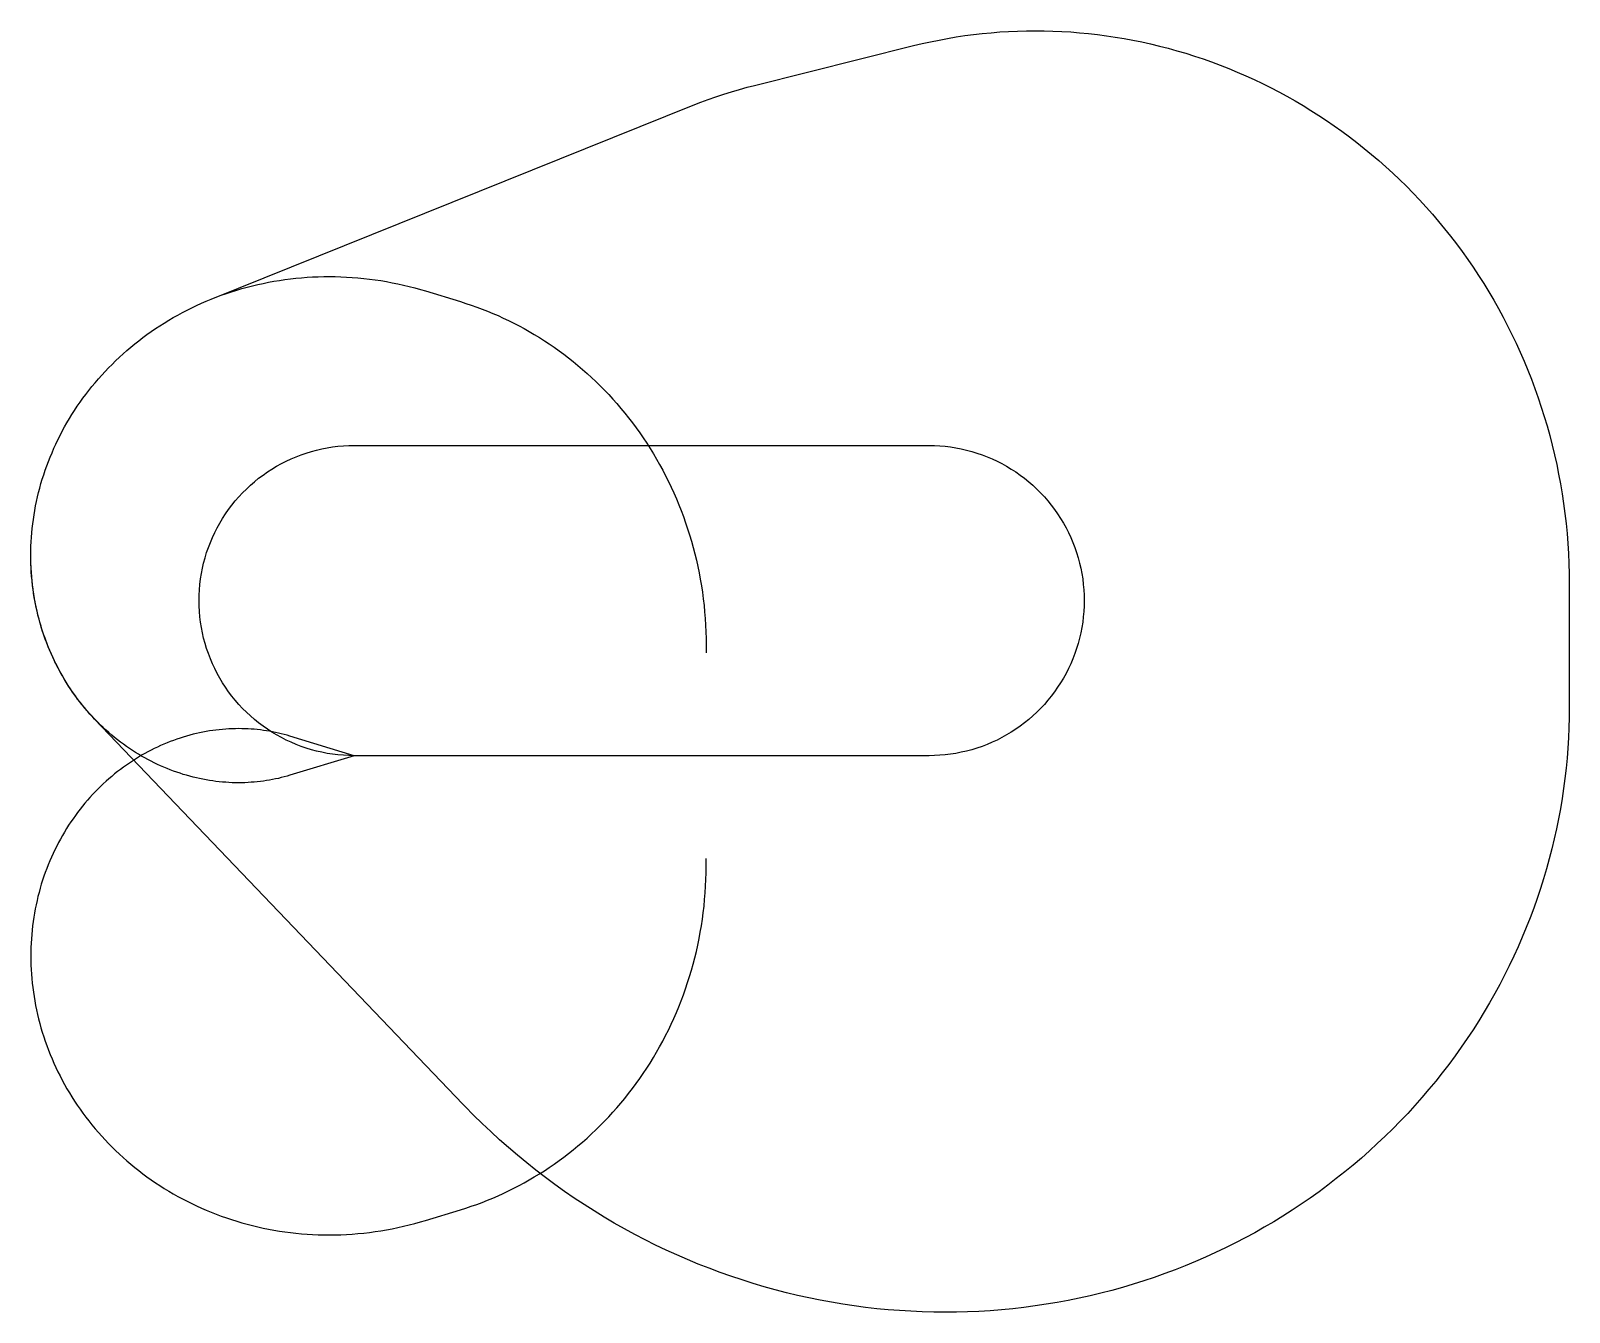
# Model space of a CAD drawing. Header units: metres. Extents: x -5626 to 21135, y -9682 to 12612.
import ezdxf

# ---------------------------------------------------------------- set-up
doc = ezdxf.new("R2010")
doc.units = ezdxf.units.M

msp = doc.modelspace()

# ---------------------------------------------------------------- linework, layer by layer
at = {"layer": 'NorminalTrack', "color": 1}
msp.add_lwpolyline([(0, 0), (0, 0), (-94, 2), (-188, 7), (-282, 15), (-376, 26), (-469, 41), (-561, 59), (-653, 80), (-744, 105), (-834, 132), (-923, 163), (-1011, 197), (-1098, 233), (-1183, 273), (-1267, 316), (-1349, 362), (-1430, 410), (-1509, 461), (-1586, 515), (-1662, 572), (-1735, 631), (-1806, 693), (-1875, 757), (-1941, 824), (-2006, 893), (-2068, 964), (-2127, 1037), (-2184, 1113), (-2238, 1190), (-2289, 1269), (-2337, 1349), (-2383, 1432), (-2426, 1516), (-2466, 1601), (-2502, 1688), (-2536, 1776), (-2567, 1865), (-2594, 1955), (-2619, 2046), (-2640, 2138), (-2658, 2230), (-2673, 2323), (-2684, 2417), (-2692, 2511), (-2697, 2605), (-2699, 2699), (-2697, 2793), (-2692, 2887), (-2684, 2981), (-2673, 3075), (-2658, 3168), (-2640, 3260), (-2619, 3352), (-2594, 3443), (-2567, 3533), (-2536, 3622), (-2502, 3710), (-2466, 3797), (-2426, 3882), (-2383, 3966), (-2337, 4048), (-2289, 4129), (-2238, 4208), (-2184, 4285), (-2127, 4361), (-2068, 4434), (-2006, 4505), (-1941, 4574), (-1875, 4640), (-1806, 4705), (-1735, 4767), (-1662, 4826), (-1586, 4882), (-1509, 4937), (-1430, 4988), (-1349, 5036), (-1267, 5082), (-1183, 5125), (-1098, 5165), (-1011, 5201), (-923, 5235), (-834, 5266), (-744, 5293), (-653, 5318), (-561, 5339), (-469, 5357), (-376, 5372), (-282, 5383), (-188, 5391), (-94, 5396), (0, 5398), (0, 5398), (9999, 5398), (9999, 5398), (10093, 5396), (10187, 5391), (10281, 5383), (10374, 5372), (10467, 5357), (10560, 5339), (10652, 5318), (10743, 5293), (10833, 5266), (10922, 5235), (11010, 5201), (11097, 5165), (11182, 5125), (11266, 5082), (11348, 5036), (11429, 4988), (11508, 4937), (11585, 4882), (11660, 4826), (11734, 4767), (11805, 4705), (11874, 4640), (11940, 4574), (12005, 4505), (12066, 4434), (12126, 4361), (12182, 4285), (12236, 4208), (12288, 4129), (12336, 4048), (12382, 3966), (12425, 3882), (12464, 3797), (12501, 3710), (12535, 3622), (12566, 3533), (12593, 3443), (12618, 3352), (12639, 3260), (12657, 3168), (12672, 3075), (12683, 2981), (12691, 2887), (12696, 2793), (12698, 2699), (12696, 2605), (12691, 2511), (12683, 2417), (12672, 2323), (12657, 2230), (12639, 2138), (12618, 2046), (12593, 1955), (12566, 1865), (12535, 1776), (12501, 1688), (12464, 1601), (12425, 1516), (12382, 1432), (12336, 1349), (12288, 1269), (12236, 1190), (12182, 1113), (12126, 1037), (12066, 964), (12005, 893), (11940, 824), (11874, 757), (11805, 693), (11734, 631), (11660, 572), (11585, 515), (11508, 461), (11429, 410), (11348, 362), (11266, 316), (11182, 273), (11097, 233), (11010, 197), (10922, 163), (10833, 132), (10743, 105), (10652, 80), (10560, 59), (10467, 41), (10374, 26), (10281, 15), (10187, 7), (10093, 2), (9999, 0), (0, 0)], dxfattribs=at)
at = {"layer": 'WindSpiral', "color": 5}
for points in [[(0, 0), (-1119, -340), (-1168, -355), (-1218, -369), (-1268, -381), (-1319, -394), (-1370, -405), (-1421, -415), (-1473, -425), (-1526, -433), (-1578, -441), (-1631, -448), (-1685, -454), (-1739, -459), (-1793, -463), (-1847, -467), (-1902, -469), (-1957, -470), (-2012, -471), (-2067, -470), (-2123, -469), (-2179, -466), (-2235, -463), (-2291, -458), (-2348, -453), (-2404, -446), (-2461, -439), (-2518, -430), (-2574, -420), (-2631, -410), (-2688, -398), (-2745, -385), (-2802, -372), (-2859, -357), (-2916, -341), (-2973, -324), (-3029, -306), (-3086, -287), (-3143, -267), (-3199, -246), (-3255, -224), (-3311, -200), (-3367, -176), (-3423, -150), (-3478, -124), (-3533, -96), (-3588, -68), (-3643, -38), (-3697, -7), (-3751, 25), (-3805, 58), (-3858, 92), (-3911, 127), (-3963, 163), (-4015, 200), (-4066, 238), (-4117, 277), (-4168, 318), (-4218, 359), (-4267, 401), (-4316, 445), (-4364, 489), (-4412, 534), (-4459, 581), (-4505, 628), (-4551, 676), (-4596, 725), (-4640, 776), (-4684, 827), (-4727, 879), (-4769, 932), (-4810, 986), (-4850, 1041), (-4890, 1096), (-4929, 1153), (-4967, 1210), (-5004, 1269), (-5040, 1328), (-5075, 1388), (-5109, 1449), (-5143, 1510), (-5175, 1573), (-5206, 1636), (-5237, 1700), (-5266, 1764), (-5295, 1830), (-5322, 1896), (-5348, 1963), (-5373, 2030), (-5397, 2098), (-5420, 2167), (-5442, 2236), (-5462, 2306), (-5482, 2377), (-5500, 2448), (-5517, 2520), (-5533, 2592), (-5548, 2664), (-5561, 2738), (-5573, 2811), (-5584, 2885), (-5594, 2960), (-5603, 3034), (-5610, 3110), (-5615, 3185), (-5620, 3261), (-5623, 3337), (-5625, 3414), (-5626, 3491), (-5625, 3568), (-5623, 3645), (-5619, 3722), (-5614, 3800), (-5608, 3877), (-5601, 3955), (-5592, 4033), (-5581, 4111), (-5569, 4189), (-5556, 4267), (-5542, 4345), (-5526, 4423), (-5508, 4501), (-5490, 4579), (-5469, 4657), (-5448, 4735), (-5425, 4812), (-5400, 4889), (-5374, 4966), (-5347, 5043), (-5318, 5120), (-5288, 5196), (-5256, 5272), (-5223, 5348), (-5189, 5423), (-5153, 5498), (-5116, 5572), (-5077, 5646), (-5037, 5720), (-4996, 5793), (-4953, 5865), (-4909, 5937), (-4863, 6008), (-4816, 6079), (-4768, 6149), (-4718, 6218), (-4667, 6287), (-4615, 6355), (-4561, 6423), (-4506, 6489), (-4450, 6555), (-4392, 6620), (-4333, 6684), (-4273, 6747), (-4212, 6809), (-4149, 6871), (-4085, 6931), (-4020, 6991), (-3954, 7049), (-3886, 7107), (-3817, 7163), (-3748, 7219), (-3676, 7273), (-3604, 7326), (-3531, 7379), (-3457, 7430), (-3381, 7479), (-3305, 7528), (-3227, 7575), (-3149, 7621), (-3069, 7666), (-2988, 7710), (-2907, 7752), (-2824, 7793), (-2741, 7833), (-2657, 7871), (-2572, 7908), (-2486, 7943), (-2486, 7943), (5896, 11316), (6027, 11368), (6160, 11417), (6293, 11464), (6428, 11509), (6564, 11552), (6700, 11592), (6838, 11630), (6963, 11662), (9731, 12353), (9878, 12388), (10025, 12421), (10174, 12451), (10323, 12479), (10473, 12504), (10623, 12527), (10775, 12547), (10926, 12564), (11079, 12579), (11231, 12591), (11384, 12600), (11538, 12607), (11692, 12611), (11846, 12612), (12000, 12611), (12155, 12607), (12310, 12600), (12464, 12591), (12619, 12579), (12774, 12564), (12929, 12546), (13084, 12526), (13238, 12503), (13393, 12477), (13547, 12449), (13701, 12417), (13854, 12383), (14007, 12347), (14160, 12307), (14312, 12265), (14464, 12220), (14615, 12172), (14766, 12122), (14915, 12069), (15064, 12013), (15213, 11955), (15360, 11894), (15507, 11830), (15653, 11764), (15797, 11695), (15941, 11623), (16084, 11549), (16225, 11472), (16366, 11393), (16505, 11311), (16643, 11226), (16780, 11139), (16915, 11050), (17049, 10958), (17181, 10863), (17313, 10766), (17442, 10667), (17570, 10565), (17696, 10461), (17821, 10355), (17944, 10246), (18065, 10135), (18185, 10022), (18302, 9906), (18418, 9788), (18532, 9669), (18644, 9546), (18754, 9422), (18862, 9296), (18968, 9168), (19071, 9037), (19173, 8905), (19272, 8771), (19370, 8635), (19465, 8497), (19557, 8357), (19647, 8215), (19735, 8072), (19821, 7926), (19904, 7780), (19985, 7631), (20063, 7481), (20139, 7329), (20212, 7176), (20282, 7022), (20350, 6866), (20415, 6708), (20478, 6549), (20538, 6389), (20595, 6228), (20649, 6066), (20701, 5902), (20750, 5737), (20796, 5571), (20839, 5405), (20879, 5237), (20917, 5068), (20951, 4899), (20983, 4728), (21012, 4557), (21038, 4385), (21060, 4213), (21080, 4040), (21097, 3866), (21111, 3692), (21121, 3517), (21129, 3342), (21134, 3167), (21135, 2991), (21135, 2988), (21135, 839), (21134, 663), (21129, 487), (21121, 310), (21111, 134), (21097, -42), (21080, -218), (21060, -395), (21036, -571), (21010, -747), (20981, -922), (20948, -1098), (20913, -1273), (20874, -1447), (20832, -1621), (20787, -1795), (20739, -1968), (20688, -2140), (20634, -2312), (20577, -2483), (20517, -2653), (20453, -2822), (20387, -2990), (20318, -3158), (20246, -3324), (20170, -3489), (20092, -3653), (20011, -3816), (19926, -3978), (19839, -4139), (19749, -4298), (19656, -4456), (19560, -4612), (19462, -4767), (19360, -4920), (19256, -5072), (19149, -5222), (19039, -5370), (18927, -5517), (18812, -5661), (18694, -5804), (18573, -5945), (18450, -6085), (18325, -6222), (18197, -6357), (18066, -6490), (17933, -6621), (17797, -6749), (17659, -6876), (17519, -7000), (17376, -7122), (17231, -7241), (17084, -7358), (16935, -7473), (16783, -7585), (16629, -7695), (16473, -7802), (16315, -7906), (16156, -8008), (15994, -8107), (15830, -8204), (15664, -8298), (15497, -8388), (15328, -8477), (15157, -8562), (14984, -8644), (14810, -8723), (14634, -8800), (14457, -8873), (14278, -8944), (14098, -9011), (13916, -9075), (13733, -9137), (13549, -9195), (13364, -9250), (13177, -9301), (12989, -9350), (12801, -9395), (12611, -9437), (12420, -9476), (12229, -9512), (12036, -9544), (11843, -9573), (11649, -9598), (11455, -9620), (11260, -9639), (11064, -9655), (10868, -9667), (10671, -9675), (10475, -9680), (10277, -9682), (10080, -9680), (9882, -9675), (9685, -9666), (9487, -9654), (9289, -9639), (9091, -9620), (8894, -9597), (8696, -9571), (8499, -9542), (8302, -9509), (8106, -9472), (7910, -9433), (7714, -9389), (7519, -9342), (7325, -9292), (7131, -9238), (6938, -9181), (6746, -9121), (6554, -9057), (6364, -8989), (6175, -8918), (5986, -8844), (5799, -8767), (5613, -8686), (5428, -8601), (5244, -8514), (5062, -8423), (4881, -8329), (4702, -8231), (4524, -8131), (4348, -8027), (4173, -7920), (4000, -7810), (3829, -7696), (3659, -7580), (3492, -7460), (3326, -7338), (3162, -7212), (3001, -7084), (2841, -6952), (2684, -6818), (2529, -6680), (2376, -6540), (2225, -6397), (2077, -6251), (1931, -6103), (1890, -6060), (-4515, 638), (-4560, 686), (-4605, 736), (-4649, 786), (-4693, 837), (-4735, 890), (-4777, 943), (-4818, 997), (-4858, 1052), (-4898, 1108), (-4937, 1165), (-4974, 1222), (-5011, 1281), (-5047, 1340), (-5082, 1400), (-5116, 1461), (-5149, 1523), (-5182, 1586), (-5213, 1649), (-5243, 1713), (-5272, 1778), (-5300, 1843), (-5327, 1909), (-5353, 1976), (-5378, 2044), (-5402, 2112), (-5425, 2181), (-5446, 2251), (-5466, 2321), (-5486, 2391), (-5504, 2462), (-5521, 2534), (-5536, 2606), (-5551, 2679), (-5564, 2752), (-5576, 2826), (-5586, 2900), (-5596, 2975), (-5604, 3050), (-5611, 3125), (-5617, 3201), (-5621, 3277), (-5624, 3353), (-5625, 3429), (-5626, 3484)], [(0, 0), (-1119, -340), (-1168, -355), (-1218, -369), (-1268, -381), (-1319, -394), (-1370, -405), (-1421, -415), (-1473, -425), (-1526, -433), (-1578, -441), (-1631, -448), (-1685, -454), (-1739, -459), (-1793, -463), (-1847, -467), (-1902, -469), (-1957, -470), (-2012, -471), (-2067, -470), (-2123, -469), (-2179, -466), (-2235, -463), (-2291, -458), (-2348, -453), (-2404, -446), (-2461, -439), (-2518, -430), (-2574, -420), (-2631, -410), (-2688, -398), (-2745, -385), (-2802, -372), (-2859, -357), (-2916, -341), (-2973, -324), (-3029, -306), (-3086, -287), (-3143, -267), (-3199, -246), (-3255, -224), (-3311, -200), (-3367, -176), (-3423, -150), (-3478, -124), (-3533, -96), (-3588, -68), (-3643, -38), (-3697, -7), (-3751, 25), (-3805, 58), (-3858, 92), (-3911, 127), (-3963, 163), (-4015, 200), (-4066, 238), (-4117, 277), (-4168, 318), (-4218, 359), (-4267, 401), (-4316, 445), (-4364, 489), (-4412, 534), (-4459, 581), (-4505, 628), (-4551, 676), (-4596, 725), (-4640, 776), (-4684, 827), (-4727, 879), (-4769, 932), (-4810, 986), (-4850, 1041), (-4890, 1096), (-4929, 1153), (-4967, 1210), (-5004, 1269), (-5040, 1328), (-5075, 1388), (-5109, 1449), (-5143, 1510), (-5175, 1573), (-5206, 1636), (-5237, 1700), (-5266, 1764), (-5295, 1830), (-5322, 1896), (-5348, 1963), (-5373, 2030), (-5397, 2098), (-5420, 2167), (-5442, 2236), (-5462, 2306), (-5482, 2377), (-5500, 2448), (-5517, 2520), (-5533, 2592), (-5548, 2664), (-5561, 2738), (-5573, 2811), (-5584, 2885), (-5594, 2960), (-5603, 3034), (-5610, 3110), (-5615, 3185), (-5620, 3261), (-5623, 3337), (-5625, 3414), (-5626, 3491), (-5625, 3568), (-5623, 3645), (-5619, 3722), (-5614, 3800), (-5608, 3877), (-5601, 3955), (-5592, 4033), (-5581, 4111), (-5569, 4189), (-5556, 4267), (-5542, 4345), (-5526, 4423), (-5508, 4501), (-5490, 4579), (-5469, 4657), (-5448, 4735), (-5425, 4812), (-5400, 4889), (-5374, 4966), (-5347, 5043), (-5318, 5120), (-5288, 5196), (-5256, 5272), (-5223, 5348), (-5189, 5423), (-5153, 5498), (-5116, 5572), (-5077, 5646), (-5037, 5720), (-4996, 5793), (-4953, 5865), (-4909, 5937), (-4863, 6008), (-4816, 6079), (-4768, 6149), (-4718, 6218), (-4667, 6287), (-4615, 6355), (-4561, 6423), (-4506, 6489), (-4450, 6555), (-4392, 6620), (-4333, 6684), (-4273, 6747), (-4212, 6809), (-4149, 6871), (-4085, 6931), (-4020, 6991), (-3954, 7049), (-3886, 7107), (-3817, 7163), (-3748, 7219), (-3676, 7273), (-3604, 7326), (-3531, 7379), (-3457, 7430), (-3381, 7479), (-3305, 7528), (-3227, 7575), (-3149, 7621), (-3069, 7666), (-2988, 7710), (-2907, 7752), (-2824, 7793), (-2741, 7833), (-2657, 7871), (-2572, 7908), (-2486, 7943), (-2399, 7977), (-2311, 8010), (-2223, 8041), (-2134, 8071), (-2044, 8099), (-1953, 8126), (-1862, 8151), (-1770, 8175), (-1677, 8197), (-1584, 8217), (-1490, 8236), (-1396, 8254), (-1301, 8269), (-1206, 8283), (-1110, 8296), (-1014, 8307), (-917, 8316), (-820, 8323), (-723, 8329), (-625, 8333), (-527, 8336), (-429, 8336), (-330, 8335), (-231, 8333), (-133, 8328), (-33, 8322), (66, 8314), (165, 8304), (264, 8293), (364, 8280), (463, 8265), (562, 8248), (661, 8229), (760, 8209), (859, 8187), (958, 8163), (1057, 8138), (1155, 8110), (1238, 8086), (1848, 7900), (1942, 7870), (2037, 7839), (2131, 7806), (2224, 7771), (2318, 7734), (2410, 7696), (2503, 7656), (2594, 7615), (2686, 7571), (2776, 7526), (2867, 7479), (2956, 7431), (3045, 7381), (3133, 7329), (3221, 7275), (3308, 7220), (3393, 7164), (3479, 7105), (3563, 7045), (3646, 6984), (3729, 6921), (3811, 6856), (3891, 6789), (3971, 6722), (4050, 6652), (4127, 6581), (4204, 6509), (4279, 6435), (4354, 6359), (4427, 6283), (4499, 6204), (4569, 6125), (4639, 6043), (4707, 5961), (4774, 5877), (4840, 5792), (4904, 5705), (4967, 5617), (5028, 5528), (5088, 5438), (5147, 5346), (5204, 5253), (5259, 5159), (5313, 5064), (5366, 4968), (5417, 4870), (5466, 4772), (5514, 4672), (5560, 4572), (5604, 4470), (5647, 4367), (5688, 4264), (5727, 4159), (5765, 4054), (5800, 3948), (5834, 3841), (5866, 3733), (5897, 3624), (5925, 3515), (5952, 3404), (5976, 3294), (5999, 3182), (6020, 3070), (6039, 2957), (6056, 2844), (6071, 2731), (6085, 2616), (6096, 2502), (6105, 2387), (6112, 2271), (6117, 2155), (6121, 2039), (6122, 1923), (6121, 1806), (6121, 1787)], [(0, 0), (-1119, 340), (-1168, 355), (-1218, 369), (-1268, 381), (-1319, 394), (-1370, 405), (-1421, 415), (-1473, 425), (-1526, 433), (-1578, 441), (-1631, 448), (-1685, 454), (-1739, 459), (-1793, 463), (-1847, 467), (-1902, 469), (-1957, 470), (-2012, 471), (-2067, 470), (-2123, 469), (-2179, 466), (-2235, 463), (-2291, 458), (-2348, 453), (-2404, 446), (-2461, 439), (-2518, 430), (-2574, 420), (-2631, 410), (-2688, 398), (-2745, 385), (-2802, 372), (-2859, 357), (-2916, 341), (-2973, 324), (-3029, 306), (-3086, 287), (-3143, 267), (-3199, 246), (-3255, 224), (-3311, 200), (-3367, 176), (-3423, 150), (-3478, 124), (-3533, 96), (-3588, 68), (-3643, 38), (-3697, 7), (-3751, -25), (-3805, -58), (-3858, -92), (-3911, -127), (-3963, -163), (-4015, -200), (-4066, -238), (-4117, -277), (-4168, -318), (-4218, -359), (-4267, -401), (-4316, -445), (-4364, -489), (-4412, -534), (-4459, -581), (-4505, -628), (-4551, -676), (-4596, -725), (-4640, -776), (-4684, -827), (-4727, -879), (-4769, -932), (-4810, -986), (-4850, -1041), (-4890, -1096), (-4929, -1153), (-4967, -1210), (-5004, -1269), (-5040, -1328), (-5075, -1388), (-5109, -1449), (-5143, -1510), (-5175, -1573), (-5206, -1636), (-5237, -1700), (-5266, -1764), (-5295, -1830), (-5322, -1896), (-5348, -1963), (-5373, -2030), (-5397, -2098), (-5420, -2167), (-5442, -2236), (-5462, -2306), (-5482, -2377), (-5500, -2448), (-5517, -2520), (-5533, -2592), (-5548, -2664), (-5561, -2738), (-5573, -2811), (-5584, -2885), (-5594, -2960), (-5603, -3034), (-5610, -3110), (-5615, -3185), (-5620, -3261), (-5623, -3337), (-5625, -3414), (-5626, -3491), (-5625, -3568), (-5623, -3645), (-5619, -3722), (-5614, -3800), (-5608, -3877), (-5601, -3955), (-5592, -4033), (-5581, -4111), (-5569, -4189), (-5556, -4267), (-5542, -4345), (-5526, -4423), (-5508, -4501), (-5490, -4579), (-5469, -4657), (-5448, -4735), (-5425, -4812), (-5400, -4889), (-5374, -4966), (-5347, -5043), (-5318, -5120), (-5288, -5196), (-5256, -5272), (-5223, -5348), (-5189, -5423), (-5153, -5498), (-5116, -5572), (-5077, -5646), (-5037, -5720), (-4996, -5793), (-4953, -5865), (-4909, -5937), (-4863, -6008), (-4816, -6079), (-4768, -6149), (-4718, -6218), (-4667, -6287), (-4615, -6355), (-4561, -6423), (-4506, -6489), (-4450, -6555), (-4392, -6620), (-4333, -6684), (-4273, -6747), (-4212, -6809), (-4149, -6871), (-4085, -6931), (-4020, -6991), (-3954, -7049), (-3886, -7107), (-3817, -7163), (-3748, -7219), (-3676, -7273), (-3604, -7326), (-3531, -7379), (-3457, -7430), (-3381, -7479), (-3305, -7528), (-3227, -7575), (-3149, -7621), (-3069, -7666), (-2988, -7710), (-2907, -7752), (-2824, -7793), (-2741, -7833), (-2657, -7871), (-2572, -7908), (-2486, -7943), (-2399, -7977), (-2311, -8010), (-2223, -8041), (-2134, -8071), (-2044, -8099), (-1953, -8126), (-1862, -8151), (-1770, -8175), (-1677, -8197), (-1584, -8217), (-1490, -8236), (-1396, -8254), (-1301, -8269), (-1206, -8283), (-1110, -8296), (-1014, -8307), (-917, -8316), (-820, -8323), (-723, -8329), (-625, -8333), (-527, -8336), (-429, -8336), (-330, -8335), (-231, -8333), (-133, -8328), (-33, -8322), (66, -8314), (165, -8304), (264, -8293), (364, -8280), (463, -8265), (562, -8248), (661, -8229), (760, -8209), (859, -8187), (958, -8163), (1057, -8138), (1155, -8110), (1238, -8086), (1848, -7900), (1942, -7870), (2037, -7839), (2131, -7806), (2224, -7771), (2318, -7734), (2410, -7696), (2503, -7656), (2594, -7615), (2686, -7571), (2776, -7526), (2867, -7479), (2956, -7431), (3045, -7381), (3133, -7329), (3221, -7275), (3308, -7220), (3393, -7164), (3479, -7105), (3563, -7045), (3646, -6984), (3729, -6921), (3811, -6856), (3891, -6789), (3971, -6722), (4050, -6652), (4127, -6581), (4204, -6509), (4279, -6435), (4354, -6359), (4427, -6283), (4499, -6204), (4569, -6125), (4639, -6043), (4707, -5961), (4774, -5877), (4840, -5792), (4904, -5705), (4967, -5617), (5028, -5528), (5088, -5438), (5147, -5346), (5204, -5253), (5259, -5159), (5313, -5064), (5366, -4968), (5417, -4870), (5466, -4772), (5514, -4672), (5560, -4572), (5604, -4470), (5647, -4367), (5688, -4264), (5727, -4159), (5765, -4054), (5800, -3948), (5834, -3841), (5866, -3733), (5897, -3624), (5925, -3515), (5952, -3404), (5976, -3294), (5999, -3182), (6020, -3070), (6039, -2957), (6056, -2844), (6071, -2731), (6085, -2616), (6096, -2502), (6105, -2387), (6112, -2271), (6117, -2155), (6121, -2039), (6122, -1923), (6121, -1806), (6121, -1787)]]:
    msp.add_lwpolyline(points, dxfattribs=at)

doc.saveas('drawing.dxf')
